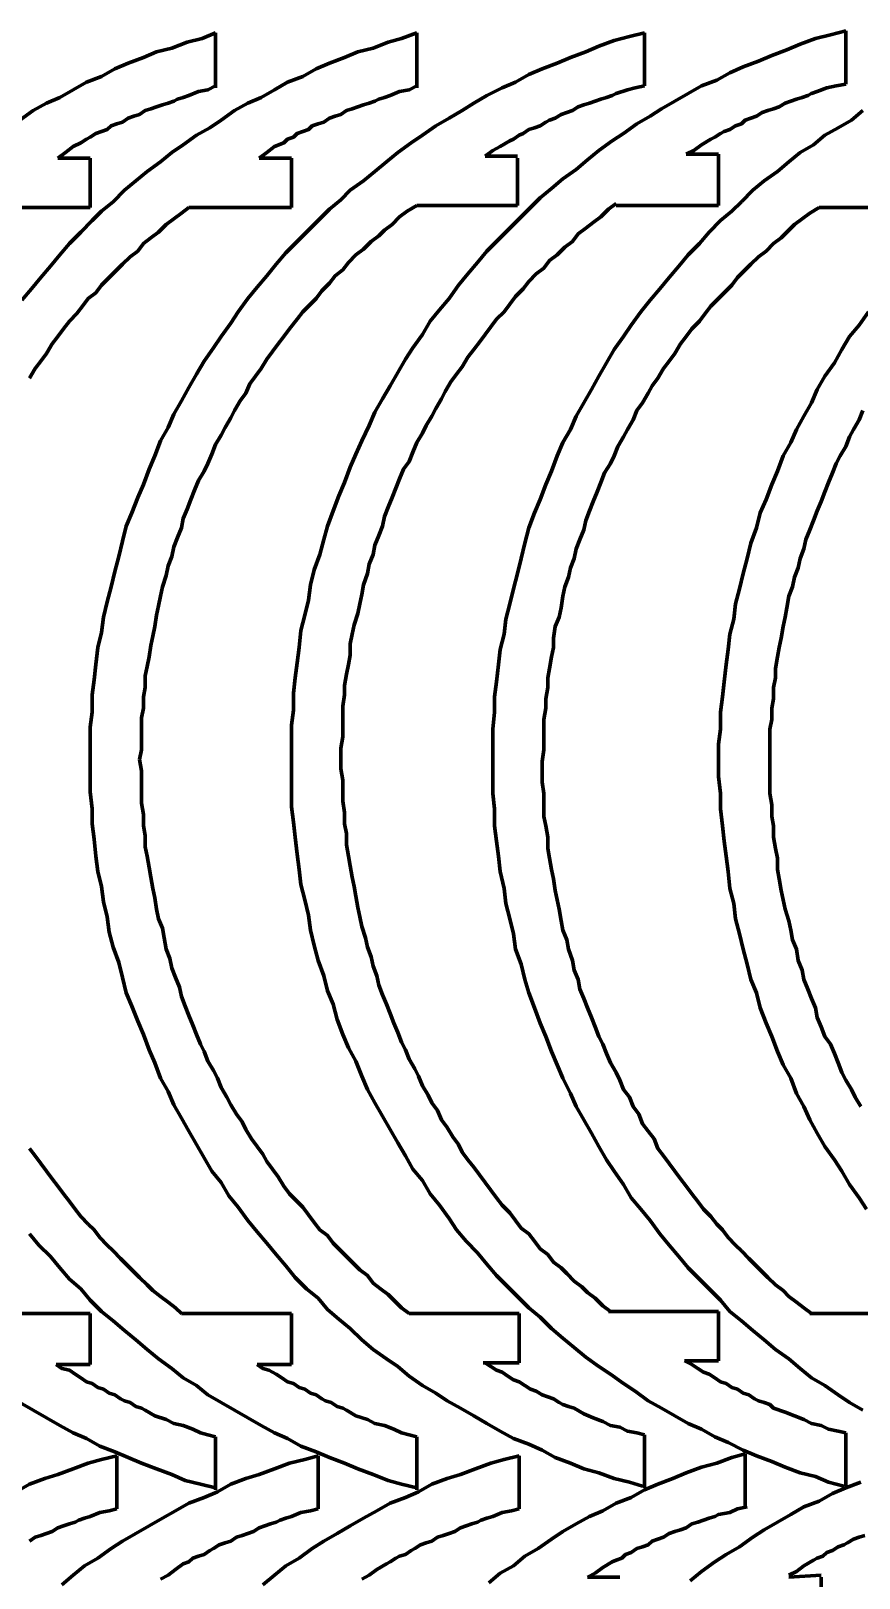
# Model space of a CAD drawing. Header units: inches. Extents: x 3 to 395, y -1 to 557.
# Drawn here: x 146.8 to 195.2, y 464.9 to 555.6 of the extents above; entities that cross this region are included whole.
import ezdxf

# ---------------------------------------------------------------- set-up
doc = ezdxf.new("R2010")
doc.units = ezdxf.units.IN
doc.layers.add('P', color=250, linetype='CONTINUOUS', lineweight=100)

msp = doc.modelspace()

# ---------------------------------------------------------------- linework, layer by layer
at = {"layer": 'P', "color": 0, "linetype": 'CONTINUOUS'}
for points in [[(162, 513), (162, 513.889), (162, 514.889), (162.111, 515.778), (162.111, 516.778), (162.222, 517.667), (162.333, 518.556), (162.444, 519.444), (162.556, 520.444), (162.778, 521.333), (163, 522.222), (163.111, 523.111), (163.333, 524), (163.667, 524.889), (163.889, 525.778), (164.111, 526.556), (164.444, 527.444), (164.778, 528.333), (165.111, 529.111), (165.444, 530), (165.778, 530.778), (166.111, 531.556), (166.556, 532.444), (166.889, 533.222), (167.333, 534), (167.778, 534.778), (168.222, 535.556), (168.667, 536.333), (169.111, 537), (169.667, 537.778), (170.111, 538.556), (170.667, 539.222), (171.222, 539.889), (171.778, 540.667), (172.333, 541.333), (172.889, 542), (173.444, 542.667), (174.111, 543.333), (174.667, 543.889), (175.333, 544.556), (176, 545.222), (176.556, 545.778), (177.222, 546.333), (177.889, 546.889), (178.667, 547.444), (179.333, 548), (180, 548.556), (180.778, 549.111), (181.444, 549.556), (182.222, 550.111), (183, 550.556), (183.667, 551), (184.444, 551.444), (185.222, 551.889), (186, 552.333), (186.889, 552.667), (187.667, 553.111), (188.444, 553.444), (189.333, 553.778), (190.111, 554.111), (191, 554.444), (191.778, 554.778), (192.667, 555.111), (193.556, 555.333), (194.444, 555.556)], [(194.444, 555.556), (194.444, 552.444)], [(146.111, 550.333), (146.889, 550.889), (147.667, 551.333), (148.444, 551.667), (149.222, 552.111), (150, 552.556), (150.889, 552.889), (151.667, 553.333), (152.444, 553.667), (153.333, 554), (154.111, 554.333), (155, 554.556), (155.889, 554.889), (156.778, 555.111), (157.556, 555.444)], [(146.222, 539.778), (146.778, 540.444), (147.333, 541.111), (147.889, 541.778), (148.444, 542.444), (149, 543.111), (149.667, 543.778), (150.333, 544.444), (150.889, 545), (151.556, 545.556), (152.222, 546.222), (152.889, 546.778), (153.556, 547.333), (154.333, 547.889), (155, 548.444), (155.667, 548.889), (156.444, 549.444), (157.222, 549.889), (157.889, 550.333), (158.667, 550.889), (159.444, 551.333), (160.222, 551.667), (161, 552.111), (161.778, 552.556), (162.667, 552.889), (163.444, 553.333), (164.222, 553.667), (165.111, 554), (165.889, 554.333), (166.778, 554.556), (167.667, 554.889), (168.444, 555.111), (169.333, 555.444)], [(150.222, 512.889), (150.222, 513.778), (150.222, 514.778), (150.333, 515.667), (150.333, 516.667), (150.444, 517.556), (150.556, 518.444), (150.667, 519.444), (150.889, 520.333), (151, 521.222), (151.222, 522.111), (151.444, 523), (151.667, 523.889), (151.889, 524.778), (152.111, 525.667), (152.333, 526.556), (152.667, 527.333), (153, 528.222), (153.333, 529), (153.667, 529.889), (154, 530.667), (154.333, 531.556), (154.778, 532.333), (155.111, 533.111), (155.556, 533.889), (156, 534.667), (156.444, 535.444), (156.889, 536.222), (157.444, 537), (157.889, 537.667), (158.444, 538.444), (158.889, 539.111), (159.444, 539.889), (160, 540.556), (160.556, 541.222), (161.111, 541.889), (161.667, 542.556), (162.333, 543.222), (162.889, 543.778), (163.556, 544.444), (164.222, 545.111), (164.889, 545.667), (165.444, 546.222), (166.222, 546.778), (166.889, 547.333), (167.556, 547.889), (168.222, 548.444), (169, 549), (169.667, 549.444), (170.444, 550), (171.222, 550.444), (172, 550.889), (172.667, 551.333), (173.444, 551.778), (174.333, 552.222), (175.111, 552.556), (175.889, 553), (176.667, 553.333), (177.556, 553.667), (178.333, 554), (179.222, 554.333), (180, 554.667), (180.889, 555), (181.778, 555.222), (182.667, 555.444)], [(157.556, 555.444), (157.556, 552.222)], [(169.333, 555.444), (169.333, 552.222)], [(182.667, 555.444), (182.667, 552.333)], [(148.333, 548.111), (148.778, 548.444), (149.222, 548.778), (149.667, 549), (150, 549.222), (150.222, 549.333), (150.556, 549.556), (150.889, 549.667), (151.222, 549.778), (151.444, 550), (151.778, 550.111), (152.111, 550.222), (152.444, 550.444), (152.778, 550.556), (153.111, 550.667), (153.444, 550.889), (153.778, 551), (154.111, 551.111), (154.444, 551.222), (154.778, 551.333), (155.111, 551.444), (155.333, 551.556), (155.667, 551.667), (156, 551.778), (156.556, 552), (157.111, 552.111), (157.556, 552.333)], [(160.111, 548.111), (160.556, 548.444), (161, 548.778), (161.556, 549), (161.778, 549.222), (162.111, 549.333), (162.333, 549.556), (162.667, 549.667), (163, 549.778), (163.222, 550), (163.556, 550.111), (163.889, 550.222), (164.222, 550.444), (164.556, 550.556), (164.889, 550.667), (165.222, 550.889), (165.556, 551), (165.889, 551.111), (166.222, 551.222), (166.556, 551.333), (166.889, 551.444), (167.111, 551.556), (167.444, 551.667), (167.778, 551.778), (168.333, 552), (168.889, 552.111), (169.333, 552.333)], [(173.333, 548.222), (173.778, 548.556), (174.222, 548.778), (174.778, 549.111), (175, 549.222), (175.333, 549.444), (175.556, 549.556), (175.889, 549.778), (176.222, 549.889), (176.556, 550), (176.889, 550.222), (177.111, 550.333), (177.444, 550.444), (177.778, 550.667), (178.111, 550.778), (178.444, 550.889), (178.778, 551.111), (179.111, 551.222), (179.444, 551.333), (179.778, 551.444), (180.111, 551.556), (180.444, 551.667), (180.778, 551.778), (181, 551.889), (181.667, 552.111), (182.111, 552.222), (182.667, 552.333)], [(185.111, 548.333), (185.556, 548.556), (186, 548.889), (186.556, 549.222), (186.778, 549.333), (187.111, 549.556), (187.333, 549.667), (187.667, 549.778), (188, 550), (188.333, 550.111), (188.556, 550.333), (188.889, 550.444), (189.222, 550.556), (189.556, 550.778), (189.889, 550.889), (190.222, 551), (190.556, 551.111), (190.889, 551.333), (191.222, 551.444), (191.556, 551.556), (191.889, 551.667), (192.222, 551.778), (192.444, 551.889), (192.778, 552), (193.333, 552.222), (193.889, 552.333), (194.444, 552.444)], [(173.778, 512.778), (173.778, 513.778), (173.778, 514.667), (173.889, 515.667), (173.889, 516.556), (174, 517.444), (174.111, 518.444), (174.222, 519.333), (174.444, 520.222), (174.556, 521.111), (174.778, 522), (175, 522.889), (175.222, 523.778), (175.444, 524.667), (175.667, 525.556), (175.889, 526.444), (176.222, 527.333), (176.556, 528.111), (176.889, 529), (177.222, 529.778), (177.556, 530.667), (177.889, 531.444), (178.333, 532.222), (178.667, 533), (179.111, 533.778), (179.556, 534.556), (180, 535.333), (180.444, 536.111), (180.889, 536.889), (181.444, 537.667), (181.889, 538.333), (182.444, 539.111), (183, 539.778), (183.556, 540.444), (184.111, 541.111), (184.667, 541.778), (185.222, 542.444), (185.889, 543.111), (186.444, 543.778), (187.111, 544.444), (187.778, 545), (188.333, 545.556), (189, 546.222), (189.667, 546.778), (190.444, 547.333), (191.111, 547.889), (191.778, 548.444), (192.556, 548.889), (193.222, 549.444), (194, 549.889), (194.778, 550.333), (195.444, 550.889)], [(173.333, 548.222), (175.222, 548.222)], [(185.111, 548.333), (187, 548.333)], [(187, 548.333), (187, 545.333)], [(148.333, 548.111), (150.222, 548.111)], [(150.222, 548.111), (150.222, 545.222)], [(160.111, 548.111), (162, 548.111)], [(162, 548.111), (162, 545.222)], [(175.222, 548.111), (175.222, 545.333)], [(144.222, 545.222), (150.222, 545.222)], [(146.667, 535.222), (147, 535.778), (147.333, 536.222), (147.667, 536.667), (148, 537.222), (148.333, 537.667), (148.667, 538.111), (149, 538.556), (149.444, 539), (149.778, 539.444), (150.111, 539.889), (150.556, 540.222), (150.889, 540.667), (151.333, 541.111), (151.778, 541.556), (152.111, 541.889), (152.556, 542.333), (153, 542.667), (153.333, 543.111), (153.778, 543.444), (154.222, 543.778), (154.667, 544.222), (155.111, 544.556), (155.556, 544.889), (156, 545.222)], [(153.111, 512.889), (153.222, 513.444), (153.222, 514.111), (153.222, 514.667), (153.222, 515.333), (153.333, 515.889), (153.333, 516.556), (153.444, 517.111), (153.444, 517.778), (153.556, 518.333), (153.667, 518.889), (153.778, 519.556), (153.889, 520.111), (154, 520.667), (154.111, 521.333), (154.222, 521.889), (154.333, 522.444), (154.444, 523), (154.667, 523.667), (154.778, 524.222), (155, 524.778), (155.111, 525.333), (155.333, 525.889), (155.556, 526.444), (155.667, 527), (155.889, 527.556), (156.111, 528.111), (156.333, 528.667), (156.556, 529.222), (156.889, 529.778), (157.111, 530.222), (157.333, 530.778), (157.556, 531.333), (157.889, 531.889), (158.111, 532.333), (158.444, 532.889), (158.667, 533.333), (159, 533.889), (159.333, 534.333), (159.556, 534.889), (159.889, 535.333), (160.222, 535.778), (160.556, 536.333), (160.889, 536.778), (161.222, 537.222), (161.556, 537.667), (161.889, 538.111), (162.333, 538.667), (162.667, 539.111), (163, 539.444), (163.444, 539.889), (163.778, 540.333), (164.222, 540.778), (164.556, 541.222), (165, 541.556), (165.333, 542), (165.778, 542.444), (166.222, 542.778), (166.667, 543.222), (167.111, 543.556), (167.444, 543.889), (167.889, 544.222), (168.333, 544.667), (168.778, 545), (169.333, 545.333)], [(156, 545.222), (162, 545.222)], [(164.889, 513), (164.889, 513.556), (165, 514.222), (165, 514.778), (165, 515.444), (165, 516), (165.111, 516.667), (165.111, 517.222), (165.222, 517.889), (165.333, 518.444), (165.444, 519), (165.444, 519.667), (165.556, 520.222), (165.667, 520.778), (165.889, 521.444), (166, 522), (166.111, 522.556), (166.222, 523.111), (166.444, 523.778), (166.556, 524.333), (166.778, 524.889), (166.889, 525.444), (167.111, 526), (167.333, 526.556), (167.444, 527.111), (167.667, 527.667), (167.889, 528.222), (168.111, 528.778), (168.333, 529.333), (168.556, 529.889), (168.889, 530.333), (169.111, 530.889), (169.333, 531.444), (169.667, 532), (169.889, 532.444), (170.222, 533), (170.444, 533.444), (170.778, 534), (171, 534.444), (171.333, 535), (171.667, 535.444), (172, 535.889), (172.333, 536.444), (172.667, 536.889), (173, 537.333), (173.333, 537.778), (173.667, 538.222), (174, 538.667), (174.444, 539.111), (174.778, 539.556), (175.111, 540), (175.556, 540.444), (175.889, 540.889), (176.333, 541.333), (176.778, 541.667), (177.111, 542.111), (177.556, 542.444), (178, 542.889), (178.444, 543.222), (178.778, 543.667), (179.222, 544), (179.667, 544.333), (180.111, 544.667), (180.556, 545.111), (181, 545.444)], [(169.333, 545.333), (175.222, 545.333)], [(176.667, 512.778), (176.778, 513.444), (176.778, 514), (176.778, 514.667), (176.778, 515.222), (176.889, 515.889), (176.889, 516.444), (177, 517.111), (177, 517.667), (177.111, 518.222), (177.222, 518.889), (177.333, 519.444), (177.333, 520), (177.444, 520.667), (177.667, 521.222), (177.778, 521.778), (177.889, 522.444), (178, 523), (178.222, 523.556), (178.333, 524.111), (178.556, 524.667), (178.667, 525.222), (178.889, 525.778), (179.111, 526.333), (179.222, 526.889), (179.444, 527.444), (179.667, 528), (179.889, 528.556), (180.111, 529.111), (180.333, 529.667), (180.667, 530.222), (180.889, 530.667), (181.111, 531.222), (181.444, 531.778), (181.667, 532.222), (182, 532.778), (182.222, 533.333), (182.556, 533.778), (182.889, 534.333), (183.111, 534.778), (183.444, 535.222), (183.778, 535.778), (184.111, 536.222), (184.444, 536.667), (184.778, 537.222), (185.111, 537.667), (185.444, 538.111), (185.889, 538.556), (186.222, 539), (186.556, 539.444), (187, 539.889), (187.333, 540.222), (187.778, 540.667), (188.111, 541.111), (188.556, 541.556), (188.889, 541.889), (189.333, 542.333), (189.778, 542.667), (190.222, 543.111), (190.667, 543.444), (191, 543.778), (191.444, 544.222), (191.889, 544.556), (192.333, 544.889), (192.889, 545.222)], [(181, 545.333), (187, 545.333)], [(192.889, 545.222), (198.778, 545.222)], [(187, 512.778), (187, 513.778), (187.111, 514.667), (187.111, 515.667), (187.222, 516.556), (187.333, 517.444), (187.444, 518.444), (187.556, 519.333), (187.667, 520.222), (187.889, 521.111), (188, 522), (188.222, 522.889), (188.444, 523.778), (188.667, 524.667), (188.889, 525.556), (189.222, 526.444), (189.444, 527.333), (189.778, 528.111), (190.111, 529), (190.444, 529.778), (190.778, 530.667), (191.222, 531.444), (191.556, 532.222), (192, 533), (192.444, 533.778), (192.778, 534.556), (193.222, 535.333), (193.778, 536.111), (194.222, 536.889), (194.667, 537.667), (195.222, 538.333), (195.778, 539.111)], [(190, 512.778), (190, 513.444), (190, 514), (190, 514.667), (190.111, 515.222), (190.111, 515.889), (190.222, 516.444), (190.222, 517.111), (190.333, 517.667), (190.333, 518.222), (190.444, 518.889), (190.556, 519.444), (190.667, 520), (190.778, 520.667), (190.889, 521.222), (191, 521.778), (191.111, 522.444), (191.333, 523), (191.444, 523.556), (191.667, 524.111), (191.778, 524.667), (192, 525.222), (192.111, 525.778), (192.333, 526.333), (192.556, 526.889), (192.778, 527.444), (193, 528), (193.222, 528.556), (193.444, 529.111), (193.667, 529.667), (193.889, 530.222), (194.111, 530.667), (194.444, 531.222), (194.667, 531.778), (194.889, 532.222), (195.222, 532.778), (195.444, 533.333)], [(182.556, 470.333), (181.778, 470.556), (180.889, 470.778), (180, 471.111), (179.111, 471.333), (178.333, 471.667), (177.444, 472), (176.667, 472.444), (175.889, 472.778), (175, 473.111), (174.222, 473.556), (173.444, 474), (172.667, 474.444), (171.889, 474.889), (171.111, 475.333), (170.444, 475.778), (169.667, 476.222), (168.889, 476.778), (168.222, 477.333), (167.556, 477.778), (166.778, 478.333), (166.111, 478.889), (165.444, 479.556), (164.778, 480.111), (164.111, 480.667), (163.556, 481.333), (162.889, 481.889), (162.222, 482.556), (161.667, 483.222), (161.111, 483.889), (160.556, 484.556), (160, 485.222), (159.444, 485.889), (158.889, 486.667), (158.333, 487.333), (157.889, 488.111), (157.333, 488.778), (156.889, 489.556), (156.444, 490.333), (156, 491.111), (155.556, 491.889), (155.111, 492.667), (154.778, 493.444), (154.333, 494.222), (154, 495.111), (153.667, 495.889), (153.333, 496.778), (153, 497.556), (152.667, 498.444), (152.333, 499.222), (152.111, 500.111), (151.889, 501), (151.556, 501.889), (151.333, 502.778), (151.222, 503.667), (151, 504.556), (150.889, 505.444), (150.667, 506.333), (150.556, 507.222), (150.444, 508.222), (150.333, 509.111), (150.333, 510), (150.222, 511), (150.222, 511.889), (150.222, 512.889)], [(168.889, 480.444), (168.444, 480.778), (168, 481.222), (167.667, 481.556), (167.222, 481.889), (166.778, 482.222), (166.444, 482.667), (166, 483), (165.667, 483.333), (165.222, 483.778), (164.889, 484.111), (164.444, 484.556), (164.111, 485), (163.667, 485.333), (163.333, 485.778), (163, 486.222), (162.667, 486.667), (162.222, 487.111), (161.889, 487.444), (161.556, 487.889), (161.222, 488.444), (160.889, 488.889), (160.556, 489.333), (160.333, 489.778), (160, 490.222), (159.667, 490.667), (159.333, 491.222), (159.111, 491.667), (158.778, 492.111), (158.444, 492.667), (158.222, 493.111), (157.889, 493.667), (157.667, 494.222), (157.444, 494.667), (157.111, 495.222), (156.889, 495.778), (156.667, 496.222), (156.444, 496.778), (156.222, 497.333), (156, 497.889), (155.778, 498.444), (155.556, 499), (155.444, 499.556), (155.222, 500.111), (155, 500.667), (154.889, 501.222), (154.667, 501.778), (154.556, 502.444), (154.444, 503), (154.222, 503.556), (154.111, 504.111), (154, 504.778), (153.889, 505.333), (153.778, 506), (153.667, 506.556), (153.556, 507.222), (153.444, 507.778), (153.444, 508.444), (153.333, 509), (153.333, 509.667), (153.222, 510.333), (153.222, 511), (153.222, 511.556), (153.222, 512.222), (153.111, 512.889)], [(194.333, 470.333), (193.444, 470.556), (192.667, 470.889), (191.778, 471.111), (190.889, 471.444), (190.111, 471.778), (189.222, 472.111), (188.444, 472.444), (187.556, 472.889), (186.778, 473.222), (186, 473.667), (185.222, 474), (184.444, 474.444), (183.667, 474.889), (182.889, 475.333), (182.111, 475.889), (181.444, 476.333), (180.667, 476.889), (180, 477.333), (179.222, 477.889), (178.556, 478.444), (177.889, 479), (177.222, 479.556), (176.556, 480.222), (175.889, 480.778), (175.222, 481.444), (174.667, 482), (174, 482.667), (173.444, 483.333), (172.889, 484), (172.222, 484.667), (171.667, 485.333), (171.222, 486), (170.667, 486.778), (170.111, 487.444), (169.667, 488.222), (169.111, 488.889), (168.667, 489.667), (168.222, 490.444), (167.778, 491.222), (167.333, 492), (166.889, 492.778), (166.444, 493.556), (166.111, 494.333), (165.778, 495.222), (165.333, 496), (165, 496.778), (164.667, 497.667), (164.444, 498.556), (164.111, 499.333), (163.889, 500.222), (163.556, 501.111), (163.333, 502), (163.111, 502.889), (163, 503.778), (162.778, 504.667), (162.556, 505.556), (162.444, 506.444), (162.333, 507.333), (162.222, 508.333), (162.111, 509.222), (162, 510.111), (162, 511.111), (162, 512), (162, 513)], [(180.667, 480.556), (180.222, 480.889), (179.778, 481.333), (179.333, 481.667), (179, 482), (178.556, 482.333), (178.111, 482.778), (177.778, 483.111), (177.333, 483.444), (177, 483.889), (176.556, 484.222), (176.222, 484.667), (175.889, 485.111), (175.444, 485.444), (175.111, 485.889), (174.778, 486.333), (174.333, 486.778), (174, 487.222), (173.667, 487.667), (173.333, 488.111), (173, 488.556), (172.667, 489), (172.333, 489.444), (172, 489.889), (171.778, 490.333), (171.444, 490.778), (171.111, 491.333), (170.778, 491.778), (170.556, 492.333), (170.222, 492.778), (170, 493.222), (169.667, 493.778), (169.444, 494.333), (169.222, 494.778), (168.889, 495.333), (168.667, 495.889), (168.444, 496.333), (168.222, 496.889), (168, 497.444), (167.778, 498), (167.556, 498.556), (167.333, 499.111), (167.111, 499.667), (167, 500.222), (166.778, 500.778), (166.667, 501.333), (166.444, 501.889), (166.333, 502.444), (166.111, 503.111), (166, 503.667), (165.889, 504.222), (165.778, 504.889), (165.667, 505.444), (165.556, 506), (165.444, 506.667), (165.333, 507.222), (165.222, 507.889), (165.222, 508.556), (165.111, 509.111), (165.111, 509.778), (165, 510.444), (165, 511), (165, 511.667), (164.889, 512.333), (164.889, 513)], [(195.444, 474.778), (194.667, 475.222), (194, 475.667), (193.222, 476.222), (192.444, 476.667), (191.778, 477.222), (191.111, 477.778), (190.333, 478.333), (189.667, 478.889), (189, 479.444), (188.333, 480), (187.667, 480.556), (187.111, 481.222), (186.444, 481.889), (185.889, 482.444), (185.222, 483.111), (184.667, 483.778), (184.111, 484.444), (183.556, 485.111), (183, 485.889), (182.444, 486.556), (181.889, 487.222), (181.444, 488), (180.889, 488.778), (180.444, 489.444), (180, 490.222), (179.556, 491), (179.111, 491.778), (178.667, 492.556), (178.333, 493.333), (177.889, 494.222), (177.556, 495), (177.222, 495.778), (176.889, 496.667), (176.556, 497.444), (176.222, 498.333), (175.889, 499.222), (175.667, 500), (175.444, 500.889), (175.111, 501.778), (175, 502.667), (174.778, 503.556), (174.556, 504.444), (174.444, 505.333), (174.222, 506.333), (174.111, 507.222), (174, 508.111), (173.889, 509), (173.889, 510), (173.778, 510.889), (173.778, 511.889), (173.778, 512.778)], [(192.444, 480.444), (192, 480.778), (191.556, 481.111), (191.111, 481.444), (190.778, 481.778), (190.333, 482.111), (189.889, 482.556), (189.556, 482.889), (189.111, 483.333), (188.778, 483.667), (188.333, 484.111), (188, 484.444), (187.556, 484.889), (187.222, 485.333), (186.889, 485.667), (186.556, 486.111), (186.111, 486.556), (185.778, 487), (185.444, 487.444), (185.111, 487.889), (184.778, 488.333), (184.444, 488.778), (184.111, 489.222), (183.778, 489.667), (183.444, 490.111), (183.222, 490.667), (182.889, 491.111), (182.556, 491.556), (182.333, 492.111), (182, 492.556), (181.778, 493.111), (181.444, 493.556), (181.222, 494.111), (181, 494.556), (180.667, 495.111), (180.444, 495.667), (180.222, 496.222), (180, 496.667), (179.778, 497.222), (179.556, 497.778), (179.333, 498.333), (179.111, 498.889), (178.889, 499.444), (178.778, 500), (178.556, 500.556), (178.444, 501.111), (178.222, 501.778), (178.111, 502.333), (177.889, 502.889), (177.778, 503.444), (177.667, 504.111), (177.556, 504.667), (177.444, 505.222), (177.333, 505.889), (177.222, 506.444), (177.111, 507.111), (177, 507.667), (177, 508.333), (176.889, 509), (176.778, 509.556), (176.778, 510.222), (176.778, 510.889), (176.667, 511.556), (176.667, 512.111), (176.667, 512.778)], [(195.667, 486.556), (195.222, 487.222), (194.667, 488), (194.222, 488.778), (193.778, 489.444), (193.222, 490.222), (192.778, 491), (192.333, 491.778), (192, 492.556), (191.556, 493.333), (191.222, 494.222), (190.778, 495), (190.444, 495.778), (190.111, 496.667), (189.778, 497.444), (189.444, 498.333), (189.222, 499.222), (188.889, 500), (188.667, 500.889), (188.444, 501.778), (188.222, 502.667), (188, 503.556), (187.889, 504.444), (187.667, 505.333), (187.556, 506.333), (187.444, 507.222), (187.333, 508.111), (187.222, 509), (187.111, 510), (187.111, 510.889), (187, 511.889), (187, 512.778)], [(195.333, 492.556), (195, 493.111), (194.778, 493.556), (194.444, 494.111), (194.222, 494.556), (194, 495.111), (193.778, 495.667), (193.556, 496.222), (193.222, 496.667), (193, 497.222), (192.778, 497.778), (192.667, 498.333), (192.444, 498.889), (192.222, 499.444), (192, 500), (191.889, 500.556), (191.667, 501.111), (191.556, 501.778), (191.333, 502.333), (191.222, 502.889), (191.111, 503.444), (190.889, 504.111), (190.778, 504.667), (190.667, 505.222), (190.556, 505.889), (190.444, 506.444), (190.444, 507.111), (190.333, 507.667), (190.222, 508.333), (190.222, 509), (190.111, 509.556), (190.111, 510.222), (190, 510.889), (190, 511.556), (190, 512.111), (190, 512.778)], [(155.556, 480.444), (155.222, 480.778), (154.778, 481.111), (154.333, 481.444), (153.889, 481.778), (153.556, 482.111), (153.111, 482.556), (152.778, 482.889), (152.333, 483.333), (152, 483.667), (151.556, 484.111), (151.222, 484.444), (150.778, 484.889), (150.444, 485.333), (150.111, 485.667), (149.667, 486.111), (149.333, 486.556), (149, 487), (148.667, 487.444), (148.333, 487.889), (148, 488.333), (147.667, 488.778), (147.333, 489.222), (147, 489.667), (146.667, 490.111)], [(169.333, 470.222), (168.444, 470.444), (167.667, 470.667), (166.778, 471), (165.889, 471.333), (165.111, 471.667), (164.222, 472), (163.444, 472.333), (162.556, 472.667), (161.778, 473.111), (161, 473.444), (160.222, 473.889), (159.444, 474.333), (158.667, 474.778), (157.889, 475.222), (157.111, 475.667), (156.444, 476.222), (155.667, 476.667), (155, 477.222), (154.222, 477.778), (153.556, 478.333), (152.889, 478.889), (152.222, 479.444), (151.556, 480), (150.889, 480.556), (150.222, 481.222), (149.667, 481.889), (149, 482.444), (148.444, 483.111), (147.889, 483.778), (147.222, 484.444), (146.667, 485.111)], [(143.778, 480.444), (150.222, 480.444)], [(150.222, 477.444), (150.222, 480.444)], [(155.556, 480.444), (162, 480.444)], [(162, 477.444), (162, 480.444)], [(168.889, 480.444), (175.333, 480.444)], [(175.333, 477.556), (175.333, 480.444)], [(180.556, 480.556), (187, 480.556)], [(187, 477.667), (187, 480.556)], [(192.333, 480.444), (198.778, 480.444)], [(173.222, 477.556), (175.333, 477.556)], [(182.667, 473.333), (182.222, 473.444), (181.667, 473.556), (181.222, 473.778), (180.667, 473.889), (180.222, 474.111), (179.667, 474.333), (179.111, 474.556), (178.556, 474.889), (178.222, 475), (177.889, 475.111), (177.667, 475.222), (177.333, 475.444), (177, 475.556), (176.667, 475.667), (176.333, 475.889), (176, 476), (175.667, 476.222), (175.333, 476.444), (175, 476.556), (174.667, 476.778), (174.333, 477), (174, 477.111), (173.667, 477.333), (173.333, 477.556)], [(185, 477.667), (187, 477.667)], [(194.444, 473.444), (194, 473.556), (193.444, 473.667), (193, 473.889), (192.444, 474), (192, 474.222), (191.444, 474.444), (190.889, 474.667), (190.222, 474.889), (190, 475.111), (189.667, 475.222), (189.333, 475.333), (189.111, 475.444), (188.778, 475.667), (188.444, 475.778), (188.111, 476), (187.778, 476.111), (187.444, 476.333), (187.111, 476.444), (186.778, 476.667), (186.444, 476.889), (186.111, 477), (185.778, 477.222), (185.444, 477.444), (185, 477.667)], [(148.222, 477.444), (150.222, 477.444)], [(157.556, 473.222), (157.111, 473.333), (156.667, 473.444), (156.222, 473.667), (155.667, 473.889), (155.111, 474), (154.667, 474.222), (154, 474.444), (153.444, 474.778), (153.222, 474.889), (152.889, 475), (152.556, 475.222), (152.222, 475.333), (152, 475.444), (151.667, 475.667), (151.333, 475.778), (151, 476), (150.667, 476.111), (150.333, 476.333), (150, 476.444), (149.667, 476.667), (149.333, 476.889), (149, 477.111), (148.556, 477.222), (148.222, 477.444)], [(160, 477.444), (162, 477.444)], [(169.333, 473.222), (168.889, 473.333), (168.444, 473.444), (168, 473.667), (167.444, 473.889), (166.889, 474), (166.444, 474.222), (165.778, 474.444), (165.222, 474.778), (165, 474.889), (164.667, 475), (164.333, 475.222), (164, 475.333), (163.778, 475.444), (163.444, 475.667), (163.111, 475.778), (162.778, 476), (162.444, 476.111), (162.111, 476.333), (161.778, 476.444), (161.444, 476.667), (161.111, 476.889), (160.667, 477.111), (160.333, 477.222), (160, 477.444)], [(157.556, 470.222), (156.667, 470.444), (155.778, 470.667), (155, 471), (154.111, 471.333), (153.222, 471.667), (152.444, 472), (151.667, 472.333), (150.778, 472.667), (150, 473.111), (149.222, 473.444), (148.444, 473.889), (147.667, 474.333), (146.889, 474.778), (146.111, 475.222)], [(157.556, 473.222), (157.556, 470.111)], [(169.333, 473.222), (169.333, 470.111)], [(182.667, 473.333), (182.667, 470.222)], [(194.444, 473.444), (194.444, 470.333)], [(136.778, 464.556), (137.444, 465.111), (138.111, 465.667), (138.889, 466.111), (139.667, 466.667), (140.333, 467.111), (141.111, 467.556), (141.889, 468), (142.667, 468.444), (143.444, 468.889), (144.222, 469.333), (145.111, 469.667), (145.889, 470), (146.667, 470.444), (147.556, 470.778), (148.333, 471), (149.222, 471.333), (150.111, 471.667), (150.889, 471.889), (151.778, 472.111)], [(148.556, 464.556), (149.222, 465.111), (149.889, 465.667), (150.667, 466.111), (151.444, 466.667), (152.111, 467.111), (152.889, 467.556), (153.667, 468), (154.444, 468.444), (155.222, 468.889), (156, 469.333), (156.889, 469.667), (157.667, 470), (158.444, 470.444), (159.333, 470.778), (160.111, 471), (161, 471.333), (161.889, 471.667), (162.778, 471.889), (163.556, 472.111)], [(151.778, 472.111), (151.778, 469)], [(160.333, 464.556), (161, 465.111), (161.667, 465.667), (162.444, 466.111), (163.222, 466.667), (163.889, 467.111), (164.667, 467.556), (165.444, 468), (166.222, 468.444), (167, 468.889), (167.778, 469.333), (168.667, 469.667), (169.444, 470), (170.222, 470.444), (171.111, 470.778), (171.889, 471), (172.778, 471.333), (173.667, 471.667), (174.444, 471.889), (175.333, 472.111)], [(163.556, 472.111), (163.556, 469)], [(173.556, 464.667), (174.222, 465.222), (175, 465.667), (175.667, 466.222), (176.444, 466.667), (177.222, 467.222), (177.889, 467.667), (178.667, 468.111), (179.444, 468.556), (180.222, 468.889), (181, 469.333), (181.889, 469.667), (182.667, 470.111), (183.444, 470.444), (184.333, 470.778), (185.111, 471.111), (186, 471.444), (186.889, 471.667), (187.778, 472), (188.556, 472.222)], [(175.333, 472.111), (175.333, 469)], [(188.556, 472.222), (188.556, 469.111)], [(185.333, 464.778), (186, 465.333), (186.778, 465.889), (187.444, 466.333), (188.222, 466.778), (189, 467.333), (189.667, 467.778), (190.444, 468.222), (191.222, 468.667), (192, 469.111), (192.889, 469.444), (193.667, 469.889), (194.444, 470.222), (195.333, 470.556)], [(146.667, 467.111), (147, 467.333), (147.333, 467.444), (147.667, 467.556), (148, 467.667), (148.333, 467.889), (148.667, 468), (149, 468.111), (149.333, 468.222), (149.556, 468.333), (149.889, 468.444), (150.222, 468.556), (150.778, 468.778), (151.333, 468.889), (151.778, 469)], [(154.333, 464.889), (154.778, 465.111), (155.222, 465.444), (155.667, 465.778), (156, 465.889), (156.222, 466.111), (156.556, 466.222), (156.889, 466.333), (157.222, 466.556), (157.444, 466.667), (157.778, 466.889), (158.111, 467), (158.444, 467.111), (158.778, 467.333), (159.111, 467.444), (159.444, 467.556), (159.778, 467.667), (160.111, 467.889), (160.444, 468), (160.778, 468.111), (161.111, 468.222), (161.333, 468.333), (161.667, 468.444), (162, 468.556), (162.556, 468.778), (163.111, 468.889), (163.556, 469)], [(166.111, 464.889), (166.556, 465.111), (167, 465.444), (167.556, 465.778), (167.778, 465.889), (168.111, 466.111), (168.333, 466.222), (168.667, 466.333), (169, 466.556), (169.222, 466.667), (169.556, 466.889), (169.889, 467), (170.222, 467.111), (170.556, 467.333), (170.889, 467.444), (171.222, 467.556), (171.556, 467.667), (171.889, 467.889), (172.222, 468), (172.556, 468.111), (172.889, 468.222), (173.111, 468.333), (173.444, 468.444), (173.778, 468.556), (174.333, 468.778), (174.889, 468.889), (175.333, 469)], [(179.333, 465), (179.778, 465.222), (180.222, 465.556), (180.778, 465.889), (181, 466), (181.333, 466.111), (181.556, 466.333), (181.889, 466.444), (182.222, 466.667), (182.556, 466.778), (182.889, 466.889), (183.111, 467.111), (183.444, 467.222), (183.778, 467.333), (184.111, 467.556), (184.444, 467.667), (184.778, 467.778), (185.111, 467.889), (185.444, 468.111), (185.778, 468.222), (186.111, 468.333), (186.444, 468.444), (186.778, 468.556), (187, 468.667), (187.667, 468.778), (188.111, 469), (188.667, 469.111)], [(191.111, 465.111), (191.556, 465.333), (192, 465.667), (192.556, 466), (192.778, 466.111), (193.111, 466.222), (193.333, 466.444), (193.667, 466.556), (194, 466.778), (194.333, 466.889), (194.556, 467), (194.889, 467.222), (195.222, 467.333), (195.556, 467.444)], [(179.333, 465), (181.222, 465)], [(191.111, 465), (193, 465.111)], [(193, 465), (193, 462.111)]]:
    msp.add_lwpolyline(points, dxfattribs=at)

doc.saveas('drawing.dxf')
